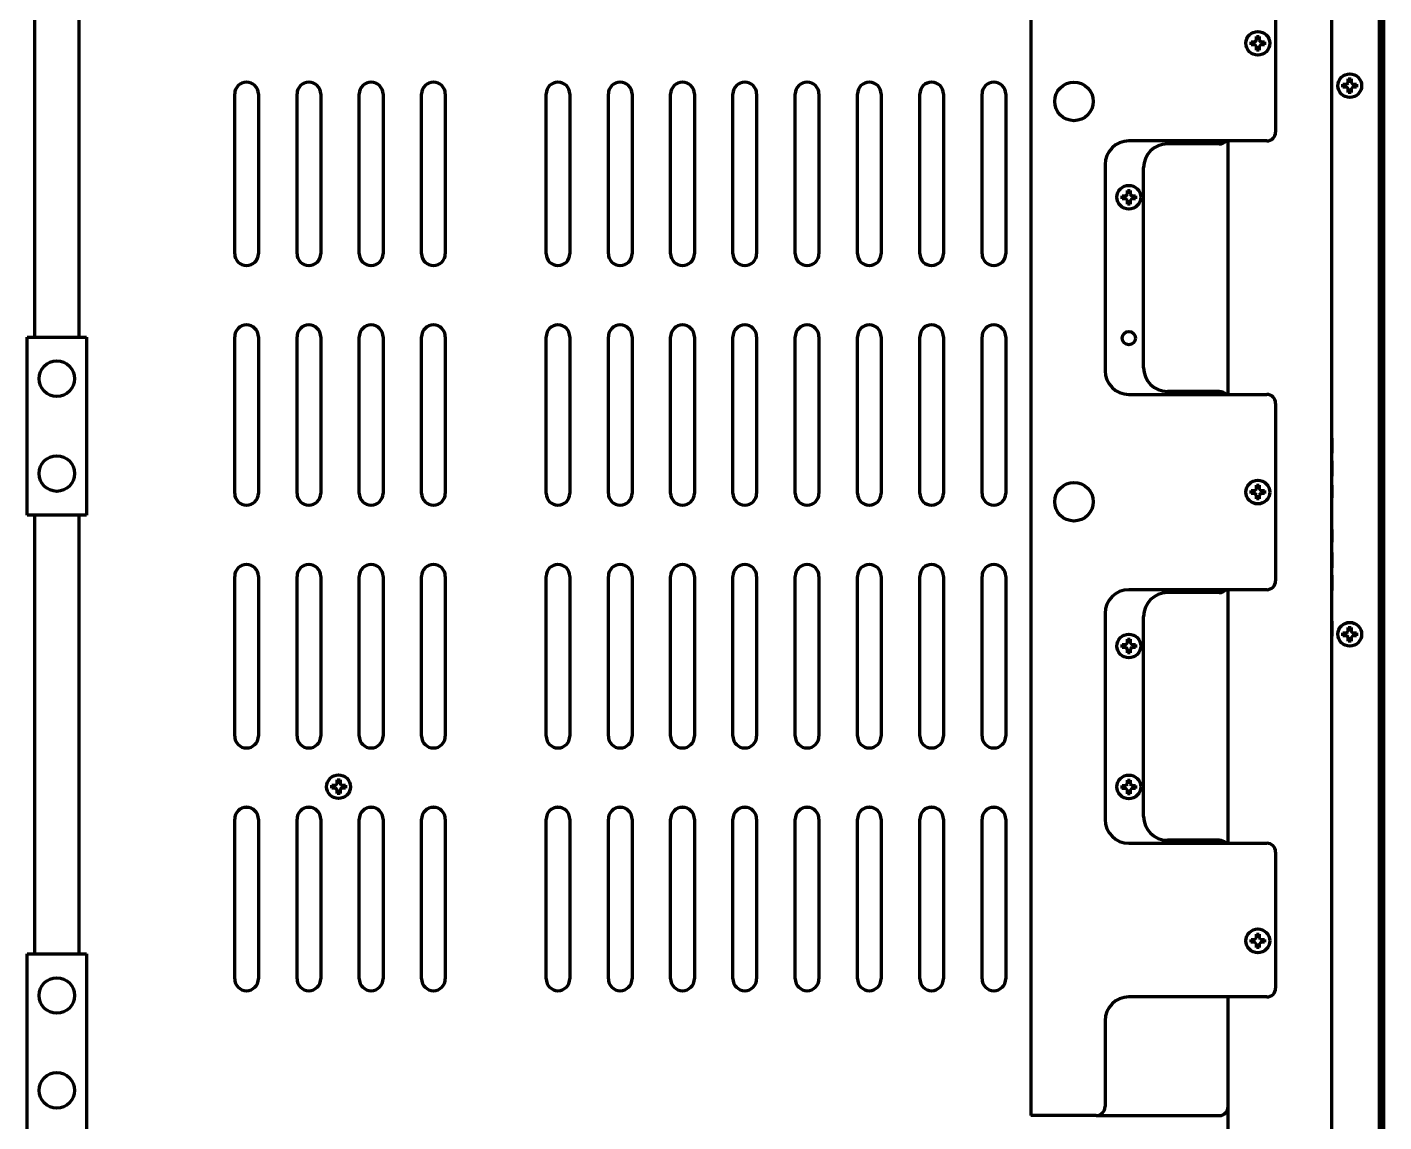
# Model space of a CAD drawing. Header units: inches. Extents: x 904 to 7172, y 213 to 5528.
# Drawn here: x 3233.1 to 3690.6, y 4733.4 to 5102.6 of the extents above; entities that cross this region are included whole.
import ezdxf

# ---------------------------------------------------------------- set-up
doc = ezdxf.new("R2010")
doc.units = ezdxf.units.IN

msp = doc.modelspace()

# ---------------------------------------------------------------- linework, layer by layer
at = {"linetype": 'Continuous', "lineweight": 70}
for p, q in [((3571.62, 5358.83), (3571.62, 4735.53)), ((3689.94, 5344.03), (3689.94, 4774.06)), ((3690.62, 4773.06), (3690.62, 5347.03)), ((3673.12, 4470.04), (3673.12, 5272.03)), ((3689.12, 4470.04), (3689.12, 5274.03)), ((3654.12, 5127.05), (3654.12, 5067.21)), ((3645.82, 5097.13), (3645.82, 5097.63)), ((3645.82, 5096.63), (3645.82, 5097.13)), ((3650.42, 5097.63), (3650.42, 5097.13)), ((3650.42, 5097.13), (3650.42, 5096.63)), ((3678.62, 5085.13), (3679.12, 5085.13)), ((3679.12, 5085.13), (3679.62, 5085.13)), ((3303.12, 5026.17), (3303.12, 5080.03)), ((3311.12, 5080.03), (3311.12, 5026.17)), ((3324.12, 5026.17), (3324.12, 5080.03)), ((3332.12, 5080.03), (3332.12, 5026.17)), ((3345.12, 5026.17), (3345.12, 5080.03)), ((3353.12, 5080.03), (3353.12, 5026.17)), ((3366.12, 5026.17), (3366.12, 5080.03)), ((3374.12, 5080.03), (3374.12, 5026.17)), ((3408.12, 5026.17), (3408.12, 5080.03)), ((3416.12, 5080.03), (3416.12, 5026.17)), ((3429.12, 5026.17), (3429.12, 5080.03)), ((3437.12, 5080.03), (3437.12, 5026.17)), ((3450.12, 5026.17), (3450.12, 5080.03)), ((3458.12, 5080.03), (3458.12, 5026.17)), ((3471.12, 5026.17), (3471.12, 5080.03)), ((3479.12, 5080.03), (3479.12, 5026.17)), ((3492.12, 5026.17), (3492.12, 5080.03)), ((3500.12, 5080.03), (3500.12, 5026.17)), ((3513.12, 5026.17), (3513.12, 5080.03)), ((3521.12, 5080.03), (3521.12, 5026.17)), ((3534.12, 5026.17), (3534.12, 5080.03)), ((3542.12, 5080.03), (3542.12, 5026.17)), ((3555.12, 5026.17), (3555.12, 5080.03)), ((3563.12, 5080.03), (3563.12, 5026.17)), ((3679.12, 5080.53), (3678.62, 5080.53)), ((3679.62, 5080.53), (3679.12, 5080.53)), ((3651.12, 5064.21), (3604.62, 5064.21)), ((3635.12, 5063.21), (3617.62, 5063.21)), ((3638.12, 4978.7), (3638.12, 5064.2)), ((3596.62, 5056.21), (3596.62, 4986.71)), ((3609.62, 4987.71), (3609.62, 5055.21)), ((3602.32, 5045.21), (3602.32, 5045.71)), ((3602.32, 5044.71), (3602.32, 5045.21)), ((3606.92, 5045.71), (3606.92, 5045.21)), ((3606.92, 5045.21), (3606.92, 5044.71)), ((3233.12, 4998.03), (3234.82, 4998.03)), ((3233.12, 4938.03), (3233.12, 4998.03)), ((3234.82, 4998.03), (3251.42, 4998.03)), ((3251.42, 4998.03), (3253.12, 4998.03)), ((3253.12, 4998.03), (3253.12, 4938.03)), ((3303.12, 4945.36), (3303.12, 4998.17)), ((3311.12, 4998.17), (3311.12, 4945.36)), ((3324.12, 4945.36), (3324.12, 4998.17)), ((3332.12, 4998.17), (3332.12, 4945.36)), ((3345.12, 4945.36), (3345.12, 4998.17)), ((3353.12, 4998.17), (3353.12, 4945.36)), ((3366.12, 4945.36), (3366.12, 4998.17)), ((3374.12, 4998.17), (3374.12, 4945.36)), ((3408.12, 4945.36), (3408.12, 4998.17)), ((3416.12, 4998.17), (3416.12, 4945.36)), ((3429.12, 4945.36), (3429.12, 4998.17)), ((3437.12, 4998.17), (3437.12, 4945.36)), ((3450.12, 4945.36), (3450.12, 4998.17)), ((3458.12, 4998.17), (3458.12, 4945.36)), ((3471.12, 4945.36), (3471.12, 4998.17)), ((3479.12, 4998.17), (3479.12, 4945.36)), ((3492.12, 4945.36), (3492.12, 4998.17)), ((3500.12, 4998.17), (3500.12, 4945.36)), ((3513.12, 4945.36), (3513.12, 4998.17)), ((3521.12, 4998.17), (3521.12, 4945.36)), ((3534.12, 4945.36), (3534.12, 4998.17)), ((3542.12, 4998.17), (3542.12, 4945.36)), ((3555.12, 4945.36), (3555.12, 4998.17)), ((3563.12, 4998.17), (3563.12, 4945.36)), ((3604.62, 4978.71), (3651.12, 4978.71)), ((3635.12, 4979.71), (3617.62, 4979.71)), ((3654.12, 4975.71), (3654.12, 4915.87)), ((3673.12, 4964), (3673.12, 4958.86)), ((3673.12, 4958.86), (3673.12, 4964)), ((3673.12, 4964), (3673.12, 4959.71)), ((3673.12, 4951.14), (3673.12, 4956.28)), ((3673.12, 4956.28), (3673.12, 4951.14)), ((3645.82, 4945.79), (3645.82, 4946.29)), ((3645.82, 4945.29), (3645.82, 4945.79)), ((3650.42, 4946.29), (3650.42, 4945.79)), ((3650.42, 4945.79), (3650.42, 4945.29)), ((3673.12, 4948.14), (3673.12, 4943.86)), ((3234.82, 4938.03), (3233.12, 4938.03)), ((3251.42, 4938.03), (3234.82, 4938.03)), ((3253.12, 4938.03), (3251.42, 4938.03)), ((3673.12, 4933.14), (3673.12, 4928.86)), ((3673.12, 4928), (3673.12, 4933.14)), ((3673.12, 4925.43), (3673.12, 4925.21)), ((3673.12, 4925.21), (3673.12, 4925.43)), ((3673.12, 4925), (3673.12, 4925.21)), ((3673.12, 4925.21), (3673.12, 4925)), ((3673.12, 4925), (3673.12, 4924.78)), ((3673.12, 4924.78), (3673.12, 4925)), ((3673.12, 4924.78), (3673.12, 4924.36)), ((3673.12, 4924.36), (3673.12, 4924.78)), ((3673.12, 4924.36), (3673.12, 4923.5)), ((3673.12, 4923.5), (3673.12, 4924.36)), ((3673.12, 4922.21), (3673.12, 4923.5)), ((3673.12, 4923.5), (3673.12, 4922.21)), ((3673.12, 4921.36), (3673.12, 4922.21)), ((3673.12, 4922.21), (3673.12, 4921.36)), ((3673.12, 4921.36), (3673.12, 4920.93)), ((3673.12, 4920.93), (3673.12, 4921.36)), ((3673.12, 4920.71), (3673.12, 4920.93)), ((3673.12, 4920.93), (3673.12, 4920.71)), ((3673.12, 4920.5), (3673.12, 4920.71)), ((3673.12, 4920.71), (3673.12, 4920.5)), ((3673.12, 4920.28), (3673.12, 4920.5)), ((3673.12, 4920.5), (3673.12, 4920.28)), ((3303.12, 4863.5), (3303.12, 4917.36)), ((3311.12, 4917.36), (3311.12, 4863.5)), ((3324.12, 4863.5), (3324.12, 4917.36)), ((3332.12, 4917.36), (3332.12, 4863.5)), ((3345.12, 4863.5), (3345.12, 4917.36)), ((3353.12, 4917.36), (3353.12, 4863.5)), ((3366.12, 4863.5), (3366.12, 4917.36)), ((3374.12, 4917.36), (3374.12, 4863.5)), ((3408.12, 4863.5), (3408.12, 4917.36)), ((3416.12, 4917.36), (3416.12, 4863.5)), ((3429.12, 4863.5), (3429.12, 4917.36)), ((3437.12, 4917.36), (3437.12, 4863.5)), ((3450.12, 4863.5), (3450.12, 4917.36)), ((3458.12, 4917.36), (3458.12, 4863.5)), ((3471.12, 4863.5), (3471.12, 4917.36)), ((3479.12, 4917.36), (3479.12, 4863.5)), ((3492.12, 4863.5), (3492.12, 4917.36)), ((3500.12, 4917.36), (3500.12, 4863.5)), ((3513.12, 4863.5), (3513.12, 4917.36)), ((3521.12, 4917.36), (3521.12, 4863.5)), ((3534.12, 4863.5), (3534.12, 4917.36)), ((3542.12, 4917.36), (3542.12, 4863.5)), ((3555.12, 4863.5), (3555.12, 4917.36)), ((3563.12, 4917.36), (3563.12, 4863.5)), ((3673.12, 4914.28), (3673.12, 4917.71)), ((3673.12, 4917.71), (3673.12, 4914.28)), ((3673.12, 4914.71), (3673.12, 4912.57)), ((3673.12, 4913.43), (3673.12, 4914.28)), ((3673.12, 4914.28), (3673.12, 4913.43)), ((3651.12, 4912.87), (3604.62, 4912.87)), ((3635.12, 4911.87), (3617.62, 4911.87)), ((3638.12, 4827.36), (3638.12, 4912.85)), ((3673.12, 4913.43), (3673.12, 4913)), ((3673.12, 4913), (3673.12, 4913.43)), ((3673.12, 4913), (3673.12, 4912.78)), ((3673.12, 4912.78), (3673.12, 4913)), ((3673.12, 4912.78), (3673.12, 4912.57)), ((3673.12, 4912.57), (3673.12, 4912.78)), ((3673.12, 4904.86), (3673.12, 4910)), ((3596.62, 4904.87), (3596.62, 4835.37)), ((3609.62, 4836.37), (3609.62, 4903.87)), ((3673.12, 4902.28), (3673.12, 4902.07)), ((3673.12, 4902.07), (3673.12, 4902.28)), ((3673.12, 4901.86), (3673.12, 4902.07)), ((3673.12, 4902.07), (3673.12, 4901.86)), ((3673.12, 4901.86), (3673.12, 4901.64)), ((3673.12, 4901.64), (3673.12, 4901.86)), ((3673.12, 4901.21), (3673.12, 4901.64)), ((3673.12, 4901.64), (3673.12, 4901.21)), ((3673.12, 4901.21), (3673.12, 4900.36)), ((3673.12, 4900.36), (3673.12, 4901.21)), ((3673.12, 4899.07), (3673.12, 4900.36)), ((3673.12, 4900.36), (3673.12, 4899.07)), ((3678.62, 4900.13), (3679.12, 4900.13)), ((3679.12, 4900.13), (3679.62, 4900.13)), ((3673.12, 4898.21), (3673.12, 4899.07)), ((3673.12, 4899.07), (3673.12, 4898.21)), ((3673.12, 4898.21), (3673.12, 4897.78)), ((3673.12, 4897.78), (3673.12, 4898.21)), ((3673.12, 4897.57), (3673.12, 4897.78)), ((3673.12, 4897.78), (3673.12, 4897.57)), ((3673.12, 4897.57), (3673.12, 4897.36)), ((3673.12, 4897.36), (3673.12, 4897.57)), ((3673.12, 4897.14), (3673.12, 4897.36)), ((3673.12, 4897.36), (3673.12, 4897.14)), ((3679.12, 4895.53), (3678.62, 4895.53)), ((3679.62, 4895.53), (3679.12, 4895.53)), ((3602.32, 4893.87), (3602.32, 4894.37)), ((3602.32, 4893.37), (3602.32, 4893.87)), ((3606.92, 4894.37), (3606.92, 4893.87)), ((3606.92, 4893.87), (3606.92, 4893.37)), ((3335.82, 4846.43), (3335.82, 4846.93)), ((3335.82, 4845.93), (3335.82, 4846.43)), ((3340.42, 4846.93), (3340.42, 4846.43)), ((3340.42, 4846.43), (3340.42, 4845.93)), ((3602.32, 4846.37), (3602.32, 4846.87)), ((3602.32, 4845.87), (3602.32, 4846.37)), ((3606.92, 4846.87), (3606.92, 4846.37)), ((3606.92, 4846.37), (3606.92, 4845.87)), ((3307.85, 4839.43), (3306.37, 4839.43)), ((3328.85, 4839.43), (3327.36, 4839.43)), ((3349.86, 4839.43), (3348.36, 4839.43)), ((3370.86, 4839.43), (3369.37, 4839.43)), ((3412.86, 4839.43), (3411.36, 4839.43)), ((3433.86, 4839.43), (3432.37, 4839.43)), ((3454.85, 4839.43), (3453.37, 4839.43)), ((3475.85, 4839.43), (3474.37, 4839.43)), ((3496.86, 4839.43), (3495.36, 4839.43)), ((3517.86, 4839.43), (3516.37, 4839.43)), ((3538.85, 4839.43), (3537.37, 4839.43)), ((3559.85, 4839.43), (3558.36, 4839.43)), ((3303.12, 4781.64), (3303.12, 4835.5)), ((3311.12, 4835.5), (3311.12, 4781.64)), ((3324.12, 4781.64), (3324.12, 4835.5)), ((3332.12, 4835.5), (3332.12, 4781.64)), ((3345.12, 4781.64), (3345.12, 4835.5)), ((3353.12, 4835.5), (3353.12, 4781.64)), ((3366.12, 4781.64), (3366.12, 4835.5)), ((3374.12, 4835.5), (3374.12, 4781.64)), ((3408.12, 4781.64), (3408.12, 4835.5)), ((3416.12, 4835.5), (3416.12, 4781.64)), ((3429.12, 4781.64), (3429.12, 4835.5)), ((3437.12, 4835.5), (3437.12, 4781.64)), ((3450.12, 4781.64), (3450.12, 4835.5)), ((3458.12, 4835.5), (3458.12, 4781.64)), ((3471.12, 4781.64), (3471.12, 4835.5)), ((3479.12, 4835.5), (3479.12, 4781.64)), ((3492.12, 4781.64), (3492.12, 4835.5)), ((3500.12, 4835.5), (3500.12, 4781.64)), ((3513.12, 4781.64), (3513.12, 4835.5)), ((3521.12, 4835.5), (3521.12, 4781.64)), ((3534.12, 4781.64), (3534.12, 4835.5)), ((3542.12, 4835.5), (3542.12, 4781.64)), ((3555.12, 4781.64), (3555.12, 4835.5)), ((3563.12, 4835.5), (3563.12, 4781.64)), ((3604.62, 4827.37), (3651.12, 4827.37)), ((3635.12, 4828.37), (3617.62, 4828.37)), ((3654.12, 4824.37), (3654.12, 4778.53)), ((3645.82, 4794.45), (3645.82, 4794.95)), ((3650.42, 4794.95), (3650.42, 4794.45)), ((3233.12, 4790.03), (3234.82, 4790.03)), ((3233.12, 4730.03), (3233.12, 4790.03)), ((3234.82, 4790.03), (3251.42, 4790.03)), ((3251.42, 4790.03), (3253.12, 4790.03)), ((3253.12, 4790.03), (3253.12, 4730.03)), ((3645.82, 4793.95), (3645.82, 4794.45)), ((3650.42, 4794.45), (3650.42, 4793.95)), ((3651.12, 4775.53), (3604.62, 4775.53)), ((3638.12, 4470.03), (3638.12, 4775.54)), ((3689.12, 4773.06), (3689.99, 4773.06)), ((3689.12, 4773.03), (3689.99, 4773.03)), ((3689.94, 4772.03), (3689.94, 4470.03)), ((3690.62, 4773.06), (3689.99, 4773.06)), ((3690.62, 4773.03), (3689.99, 4773.03)), ((3690.62, 4773.06), (3690.62, 4773.06)), ((3690.62, 4773.03), (3690.62, 4773.03)), ((3690.62, 4470.03), (3690.62, 4773.03)), ((3596.62, 4767.53), (3596.62, 4738.53)), ((3577.62, 4735.53), (3571.62, 4735.53)), ((3593.62, 4735.53), (3577.62, 4735.53)), ((3593.62, 4735.53), (3635.12, 4735.53))]:
    msp.add_line(p, q, dxfattribs=at)
for centre, radius in [((3648.12, 5097.13), 4), ((3586.12, 5077.53), 6.5), ((3679.12, 5082.83), 4), ((3604.62, 5045.21), 4), ((3604.62, 4997.71), 2.25), ((3243.12, 4984.03), 6), ((3243.12, 4952.03), 6), ((3586.12, 4942.53), 6.5), ((3648.12, 4945.79), 4), ((3679.12, 4897.83), 4), ((3604.62, 4893.87), 4), ((3338.12, 4846.43), 4), ((3604.62, 4846.37), 4), ((3648.12, 4794.45), 4), ((3243.12, 4776.03), 6), ((3243.12, 4744.03), 6)]:
    msp.add_circle(centre, radius, dxfattribs=at)
for centre, radius, start, end in [((3307.12, 5080.03), 4, 0, 180), ((3328.12, 5080.03), 4, 0, 180), ((3349.12, 5080.03), 4, 0, 180), ((3370.12, 5080.03), 4, 0, 180), ((3412.12, 5080.03), 4, 0, 180), ((3433.12, 5080.03), 4, 0, 180), ((3454.12, 5080.03), 4, 0, 180), ((3475.12, 5080.03), 4, 0, 180), ((3496.12, 5080.03), 4, 0, 180), ((3517.12, 5080.03), 4, 0, 180), ((3538.12, 5080.03), 4, 0, 180), ((3559.12, 5080.03), 4, 0, 180), ((3651.12, 5067.21), 3, 270, 0), ((3604.62, 5056.21), 8, 90, 180), ((3617.62, 5055.21), 8, 90, 180), ((3635.12, 5066.21), 3, 270, 318.1584), ((3307.12, 5026.17), 4, 180, 0), ((3328.12, 5026.17), 4, 180, 0), ((3349.12, 5026.17), 4, 180, 0), ((3370.12, 5026.17), 4, 180, 0), ((3412.12, 5026.17), 4, 180, 0), ((3433.12, 5026.17), 4, 180, 0), ((3454.12, 5026.17), 4, 180, 0), ((3475.12, 5026.17), 4, 180, 0), ((3496.12, 5026.17), 4, 180, 0), ((3517.12, 5026.17), 4, 180, 0), ((3538.12, 5026.17), 4, 180, 0), ((3559.12, 5026.17), 4, 180, 0), ((3307.12, 4998.17), 4, 0, 180), ((3328.12, 4998.17), 4, 0, 180), ((3349.12, 4998.17), 4, 0, 180), ((3370.12, 4998.17), 4, 0, 180), ((3412.12, 4998.17), 4, 0, 180), ((3433.12, 4998.17), 4, 0, 180), ((3454.12, 4998.17), 4, 0, 180), ((3475.12, 4998.17), 4, 0, 180), ((3496.12, 4998.17), 4, 0, 180), ((3517.12, 4998.17), 4, 0, 180), ((3538.12, 4998.17), 4, 0, 180), ((3559.12, 4998.17), 4, 0, 180), ((3617.62, 4987.71), 8, 180, 270), ((3604.62, 4986.71), 8, 180, 270), ((3635.12, 4976.71), 3, 41.8106, 90), ((3651.12, 4975.71), 3, 0, 90), ((3307.12, 4945.36), 4, 180, 0), ((3328.12, 4945.36), 4, 180, 0), ((3349.12, 4945.36), 4, 180, 0), ((3370.12, 4945.36), 4, 180, 0), ((3412.12, 4945.36), 4, 180, 0), ((3433.12, 4945.36), 4, 180, 0), ((3454.12, 4945.36), 4, 180, 0), ((3475.12, 4945.36), 4, 180, 0), ((3496.12, 4945.36), 4, 180, 0), ((3517.12, 4945.36), 4, 180, 0), ((3538.12, 4945.36), 4, 180, 0), ((3559.12, 4945.36), 4, 180, 0), ((3307.12, 4917.36), 4, 0, 180), ((3328.12, 4917.36), 4, 0, 180), ((3349.12, 4917.36), 4, 0, 180), ((3370.12, 4917.36), 4, 0, 180), ((3412.12, 4917.36), 4, 0, 180), ((3433.12, 4917.36), 4, 0, 180), ((3454.12, 4917.36), 4, 0, 180), ((3475.12, 4917.36), 4, 0, 180), ((3496.12, 4917.36), 4, 0, 180), ((3517.12, 4917.36), 4, 0, 180), ((3538.12, 4917.36), 4, 0, 180), ((3559.12, 4917.36), 4, 0, 180), ((3651.12, 4915.87), 3, 270, 0), ((3604.62, 4904.87), 8, 90, 180), ((3617.62, 4903.87), 8, 90, 180), ((3635.12, 4914.87), 3, 270, 318.1584), ((3307.12, 4863.5), 4, 180, 0), ((3328.12, 4863.5), 4, 180, 0), ((3349.12, 4863.5), 4, 180, 0), ((3370.12, 4863.5), 4, 180, 0), ((3412.12, 4863.5), 4, 180, 0), ((3433.12, 4863.5), 4, 180, 0), ((3454.12, 4863.5), 4, 180, 0), ((3475.12, 4863.5), 4, 180, 0), ((3496.12, 4863.5), 4, 180, 0), ((3517.12, 4863.5), 4, 180, 0), ((3538.12, 4863.5), 4, 180, 0), ((3559.12, 4863.5), 4, 180, 0), ((3307.12, 4835.5), 4, 0, 180), ((3328.12, 4835.5), 4, 0, 180), ((3349.12, 4835.5), 4, 0, 180), ((3370.12, 4835.5), 4, 0, 180), ((3412.12, 4835.5), 4, 0, 180), ((3433.12, 4835.5), 4, 0, 180), ((3454.12, 4835.5), 4, 0, 180), ((3475.12, 4835.5), 4, 0, 180), ((3496.12, 4835.5), 4, 0, 180), ((3517.12, 4835.5), 4, 0, 180), ((3538.12, 4835.5), 4, 0, 180), ((3559.12, 4835.5), 4, 0, 180), ((3617.62, 4836.37), 8, 180, 270), ((3604.62, 4835.37), 8, 180, 270), ((3635.12, 4825.37), 3, 41.8106, 90), ((3651.12, 4824.37), 3, 0, 90), ((3307.12, 4781.64), 4, 180, 0), ((3328.12, 4781.64), 4, 180, 0), ((3349.12, 4781.64), 4, 180, 0), ((3370.12, 4781.64), 4, 180, 0), ((3412.12, 4781.64), 4, 180, 0), ((3433.12, 4781.64), 4, 180, 0), ((3454.12, 4781.64), 4, 180, 0), ((3475.12, 4781.64), 4, 180, 0), ((3496.12, 4781.64), 4, 180, 0), ((3517.12, 4781.64), 4, 180, 0), ((3538.12, 4781.64), 4, 180, 0), ((3559.12, 4781.64), 4, 180, 0), ((3651.12, 4778.53), 3, 270, 0), ((3604.62, 4767.53), 8, 90, 180), ((3593.62, 4738.53), 3, 270, 0), ((3635.12, 4738.53), 3, 270, 0)]:
    msp.add_arc(centre, radius, start, end, dxfattribs=at)
for centre, start_param, end_param in [((3689.99, 4774.06), 1.570796, 3.141593), ((3689.99, 4772.03), 0, 1.570796)]:
    msp.add_ellipse(centre, major_axis=(0, 1), ratio=0.052336, start_param=start_param, end_param=end_param, dxfattribs=at)
for points, knots in [([(3235.62, 5154.52), (3235.62, 5149.41), (3235.62, 5135.33), (3235.62, 5113.29), (3235.62, 5089.37), (3235.62, 5068.34), (3235.62, 5049.98), (3235.62, 5033.31), (3235.62, 5018.3), (3235.62, 5006.53), (3235.62, 5000.07), (3235.62, 4998.03)], [0, 0, 0, 0, 0.097982, 0.269911, 0.422504, 0.556507, 0.673158, 0.774364, 0.876066, 0.960909, 1, 1, 1, 1]), ([(3250.62, 4998.03), (3250.62, 5003.06), (3250.62, 5015.31), (3250.62, 5034.31), (3250.62, 5056.05), (3250.62, 5079.49), (3250.62, 5106.26), (3250.62, 5131.65), (3250.62, 5148.13), (3250.62, 5154.52)], [0, 0, 0, 0, 0.096478, 0.234774, 0.364273, 0.513298, 0.684052, 0.877415, 1, 1, 1, 1]), ([(3645.82, 5097.63), (3646.02, 5097.63), (3646.23, 5097.63), (3646.56, 5097.63), (3646.67, 5097.63), (3646.89, 5097.63), (3647, 5097.63), (3647.12, 5097.63)], [0, 0, 0, 0, 0.5, 0.5, 0.75, 0.75, 1, 1, 1, 1]), ([(3648.62, 5099.43), (3648.62, 5099.22), (3648.62, 5099.01), (3648.62, 5098.69), (3648.62, 5098.58), (3648.62, 5098.36), (3648.62, 5098.24), (3648.62, 5098.13)], [0, 0, 0, 0, 0.5, 0.5, 0.75, 0.75, 1, 1, 1, 1]), ([(3650.42, 5096.63), (3650.22, 5096.63), (3650.01, 5096.63), (3649.68, 5096.63), (3649.57, 5096.63), (3649.35, 5096.63), (3649.23, 5096.63), (3649.12, 5096.63)], [0, 0, 0, 0, 0.5, 0.5, 0.75, 0.75, 1, 1, 1, 1]), ([(3647.62, 5094.83), (3647.62, 5095.03), (3647.62, 5095.24), (3647.62, 5095.56), (3647.62, 5095.67), (3647.62, 5095.9), (3647.62, 5096.01), (3647.62, 5096.13)], [0, 0, 0, 0, 0.5, 0.5, 0.75, 0.75, 1, 1, 1, 1]), ([(3676.82, 5083.33), (3677.02, 5083.33), (3677.23, 5083.33), (3677.56, 5083.33), (3677.67, 5083.33), (3677.89, 5083.33), (3678, 5083.33), (3678.12, 5083.33)], [0, 0, 0, 0, 0.5, 0.5, 0.75, 0.75, 1, 1, 1, 1]), ([(3679.62, 5085.13), (3679.62, 5084.93), (3679.62, 5084.72), (3679.62, 5084.39), (3679.62, 5084.28), (3679.62, 5084.06), (3679.62, 5083.94), (3679.62, 5083.83)], [0, 0, 0, 0, 0.5, 0.5, 0.75, 0.75, 1, 1, 1, 1]), ([(3678.62, 5080.53), (3678.62, 5080.73), (3678.62, 5080.94), (3678.62, 5081.27), (3678.62, 5081.38), (3678.62, 5081.6), (3678.62, 5081.71), (3678.62, 5081.83)], [0, 0, 0, 0, 0.5, 0.5, 0.75, 0.75, 1, 1, 1, 1]), ([(3681.42, 5082.33), (3681.22, 5082.33), (3681.01, 5082.33), (3680.68, 5082.33), (3680.57, 5082.33), (3680.35, 5082.33), (3680.23, 5082.33), (3680.12, 5082.33)], [0, 0, 0, 0, 0.5, 0.5, 0.75, 0.75, 1, 1, 1, 1]), ([(3605.12, 5047.51), (3605.12, 5047.31), (3605.12, 5047.1), (3605.12, 5046.77), (3605.12, 5046.66), (3605.12, 5046.44), (3605.12, 5046.32), (3605.12, 5046.21)], [0, 0, 0, 0, 0.5, 0.5, 0.75, 0.75, 1, 1, 1, 1]), ([(3602.32, 5045.71), (3602.52, 5045.71), (3602.73, 5045.71), (3603.06, 5045.71), (3603.17, 5045.71), (3603.39, 5045.71), (3603.5, 5045.71), (3603.62, 5045.71)], [0, 0, 0, 0, 0.5, 0.5, 0.75, 0.75, 1, 1, 1, 1]), ([(3604.12, 5042.91), (3604.12, 5043.11), (3604.12, 5043.32), (3604.12, 5043.65), (3604.12, 5043.76), (3604.12, 5043.98), (3604.12, 5044.09), (3604.12, 5044.21)], [0, 0, 0, 0, 0.5, 0.5, 0.75, 0.75, 1, 1, 1, 1]), ([(3606.92, 5044.71), (3606.72, 5044.71), (3606.51, 5044.71), (3606.18, 5044.71), (3606.07, 5044.71), (3605.85, 5044.71), (3605.73, 5044.71), (3605.62, 5044.71)], [0, 0, 0, 0, 0.5, 0.5, 0.75, 0.75, 1, 1, 1, 1]), ([(3645.82, 4946.29), (3646.02, 4946.29), (3646.23, 4946.29), (3646.56, 4946.29), (3646.67, 4946.29), (3646.89, 4946.29), (3647, 4946.29), (3647.12, 4946.29)], [0, 0, 0, 0, 0.5, 0.5, 0.75, 0.75, 1, 1, 1, 1]), ([(3648.62, 4948.09), (3648.62, 4947.89), (3648.62, 4947.68), (3648.62, 4947.35), (3648.62, 4947.24), (3648.62, 4947.02), (3648.62, 4946.9), (3648.62, 4946.79)], [0, 0, 0, 0, 0.5, 0.5, 0.75, 0.75, 1, 1, 1, 1]), ([(3647.62, 4943.49), (3647.62, 4943.69), (3647.62, 4943.9), (3647.62, 4944.23), (3647.62, 4944.34), (3647.62, 4944.56), (3647.62, 4944.67), (3647.62, 4944.79)], [0, 0, 0, 0, 0.5, 0.5, 0.75, 0.75, 1, 1, 1, 1]), ([(3650.42, 4945.29), (3650.22, 4945.29), (3650.01, 4945.29), (3649.68, 4945.29), (3649.57, 4945.29), (3649.35, 4945.29), (3649.23, 4945.29), (3649.12, 4945.29)], [0, 0, 0, 0, 0.5, 0.5, 0.75, 0.75, 1, 1, 1, 1]), ([(3235.62, 4938.03), (3235.62, 4936.08), (3235.62, 4918.06), (3235.62, 4889.57), (3235.62, 4852.51), (3235.62, 4821.2), (3235.62, 4800.36), (3235.62, 4790.03)], [0, 0, 0, 0, 0.039438, 0.365346, 0.577506, 0.790692, 1, 1, 1, 1]), ([(3250.62, 4790.03), (3250.62, 4799), (3250.62, 4824.36), (3250.62, 4858.92), (3250.62, 4893.53), (3250.62, 4917.5), (3250.62, 4932.27), (3250.62, 4938.03)], [0, 0, 0, 0, 0.181844, 0.514055, 0.700602, 0.883305, 1, 1, 1, 1]), ([(3679.62, 4900.13), (3679.62, 4899.93), (3679.62, 4899.72), (3679.62, 4899.39), (3679.62, 4899.28), (3679.62, 4899.06), (3679.62, 4898.94), (3679.62, 4898.83)], [0, 0, 0, 0, 0.5, 0.5, 0.75, 0.75, 1, 1, 1, 1]), ([(3605.12, 4896.17), (3605.12, 4895.97), (3605.12, 4895.76), (3605.12, 4895.43), (3605.12, 4895.32), (3605.12, 4895.1), (3605.12, 4894.98), (3605.12, 4894.87)], [0, 0, 0, 0, 0.5, 0.5, 0.75, 0.75, 1, 1, 1, 1]), ([(3676.82, 4898.33), (3677.02, 4898.33), (3677.23, 4898.33), (3677.56, 4898.33), (3677.67, 4898.33), (3677.89, 4898.33), (3678, 4898.33), (3678.12, 4898.33)], [0, 0, 0, 0, 0.5, 0.5, 0.75, 0.75, 1, 1, 1, 1]), ([(3678.62, 4895.53), (3678.62, 4895.73), (3678.62, 4895.94), (3678.62, 4896.27), (3678.62, 4896.38), (3678.62, 4896.6), (3678.62, 4896.71), (3678.62, 4896.83)], [0, 0, 0, 0, 0.5, 0.5, 0.75, 0.75, 1, 1, 1, 1]), ([(3681.42, 4897.33), (3681.22, 4897.33), (3681.01, 4897.33), (3680.68, 4897.33), (3680.57, 4897.33), (3680.35, 4897.33), (3680.23, 4897.33), (3680.12, 4897.33)], [0, 0, 0, 0, 0.5, 0.5, 0.75, 0.75, 1, 1, 1, 1]), ([(3602.32, 4894.37), (3602.52, 4894.37), (3602.73, 4894.37), (3603.06, 4894.37), (3603.17, 4894.37), (3603.39, 4894.37), (3603.5, 4894.37), (3603.62, 4894.37)], [0, 0, 0, 0, 0.5, 0.5, 0.75, 0.75, 1, 1, 1, 1]), ([(3604.12, 4891.57), (3604.12, 4891.77), (3604.12, 4891.98), (3604.12, 4892.31), (3604.12, 4892.42), (3604.12, 4892.64), (3604.12, 4892.75), (3604.12, 4892.87)], [0, 0, 0, 0, 0.5, 0.5, 0.75, 0.75, 1, 1, 1, 1]), ([(3606.92, 4893.37), (3606.72, 4893.37), (3606.51, 4893.37), (3606.18, 4893.37), (3606.07, 4893.37), (3605.85, 4893.37), (3605.73, 4893.37), (3605.62, 4893.37)], [0, 0, 0, 0, 0.5, 0.5, 0.75, 0.75, 1, 1, 1, 1]), ([(3335.82, 4846.93), (3336.02, 4846.93), (3336.23, 4846.93), (3336.56, 4846.93), (3336.67, 4846.93), (3336.89, 4846.93), (3337, 4846.93), (3337.12, 4846.93)], [0, 0, 0, 0, 0.5, 0.5, 0.75, 0.75, 1, 1, 1, 1]), ([(3337.62, 4844.13), (3337.62, 4844.33), (3337.62, 4844.54), (3337.62, 4844.87), (3337.62, 4844.98), (3337.62, 4845.2), (3337.62, 4845.31), (3337.62, 4845.43)], [0, 0, 0, 0, 0.5, 0.5, 0.75, 0.75, 1, 1, 1, 1]), ([(3338.62, 4848.73), (3338.62, 4848.53), (3338.62, 4848.32), (3338.62, 4847.99), (3338.62, 4847.88), (3338.62, 4847.66), (3338.62, 4847.54), (3338.62, 4847.43)], [0, 0, 0, 0, 0.5, 0.5, 0.75, 0.75, 1, 1, 1, 1]), ([(3340.42, 4845.93), (3340.22, 4845.93), (3340.01, 4845.93), (3339.68, 4845.93), (3339.57, 4845.93), (3339.35, 4845.93), (3339.23, 4845.93), (3339.12, 4845.93)], [0, 0, 0, 0, 0.5, 0.5, 0.75, 0.75, 1, 1, 1, 1]), ([(3602.32, 4846.87), (3602.52, 4846.87), (3602.73, 4846.87), (3603.06, 4846.87), (3603.17, 4846.87), (3603.39, 4846.87), (3603.5, 4846.87), (3603.62, 4846.87)], [0, 0, 0, 0, 0.5, 0.5, 0.75, 0.75, 1, 1, 1, 1]), ([(3604.12, 4844.07), (3604.12, 4844.27), (3604.12, 4844.48), (3604.12, 4844.81), (3604.12, 4844.92), (3604.12, 4845.14), (3604.12, 4845.25), (3604.12, 4845.37)], [0, 0, 0, 0, 0.5, 0.5, 0.75, 0.75, 1, 1, 1, 1]), ([(3605.12, 4848.67), (3605.12, 4848.47), (3605.12, 4848.26), (3605.12, 4847.93), (3605.12, 4847.82), (3605.12, 4847.6), (3605.12, 4847.48), (3605.12, 4847.37)], [0, 0, 0, 0, 0.5, 0.5, 0.75, 0.75, 1, 1, 1, 1]), ([(3606.92, 4845.87), (3606.72, 4845.87), (3606.51, 4845.87), (3606.18, 4845.87), (3606.07, 4845.87), (3605.85, 4845.87), (3605.73, 4845.87), (3605.62, 4845.87)], [0, 0, 0, 0, 0.5, 0.5, 0.75, 0.75, 1, 1, 1, 1]), ([(3645.82, 4794.95), (3646.02, 4794.95), (3646.23, 4794.95), (3646.56, 4794.95), (3646.67, 4794.95), (3646.89, 4794.95), (3647, 4794.95), (3647.12, 4794.95)], [0, 0, 0, 0, 0.5, 0.5, 0.75, 0.75, 1, 1, 1, 1]), ([(3648.62, 4796.75), (3648.62, 4796.55), (3648.62, 4796.34), (3648.62, 4796.01), (3648.62, 4795.9), (3648.62, 4795.68), (3648.62, 4795.56), (3648.62, 4795.45)], [0, 0, 0, 0, 0.5, 0.5, 0.75, 0.75, 1, 1, 1, 1]), ([(3647.62, 4792.15), (3647.62, 4792.35), (3647.62, 4792.56), (3647.62, 4792.89), (3647.62, 4793), (3647.62, 4793.22), (3647.62, 4793.33), (3647.62, 4793.45)], [0, 0, 0, 0, 0.5, 0.5, 0.75, 0.75, 1, 1, 1, 1]), ([(3650.42, 4793.95), (3650.22, 4793.95), (3650.01, 4793.95), (3649.68, 4793.95), (3649.57, 4793.95), (3649.35, 4793.95), (3649.23, 4793.95), (3649.12, 4793.95)], [0, 0, 0, 0, 0.5, 0.5, 0.75, 0.75, 1, 1, 1, 1])]:
    msp.add_open_spline(points, degree=3, knots=knots, dxfattribs=at)
for points in [[(3647.12, 5096.63), (3647.06, 5096.63), (3646.96, 5096.63), (3646.79, 5096.63), (3646.64, 5096.63), (3646.48, 5096.63), (3646.33, 5096.63), (3646.17, 5096.63), (3646.01, 5096.63), (3645.88, 5096.63), (3645.82, 5096.63)], [(3647.12, 5097.63), (3647.14, 5097.65), (3647.19, 5097.7), (3647.26, 5097.77), (3647.33, 5097.84), (3647.4, 5097.91), (3647.48, 5097.98), (3647.55, 5098.06), (3647.59, 5098.1), (3647.62, 5098.13)], [(3647.62, 5096.13), (3647.59, 5096.15), (3647.54, 5096.2), (3647.47, 5096.28), (3647.4, 5096.35), (3647.33, 5096.42), (3647.26, 5096.49), (3647.19, 5096.56), (3647.14, 5096.6), (3647.12, 5096.63)], [(3647.62, 5098.13), (3647.62, 5098.18), (3647.62, 5098.29), (3647.62, 5098.45), (3647.62, 5098.61), (3647.62, 5098.76), (3647.62, 5098.92), (3647.62, 5099.07), (3647.62, 5099.24), (3647.62, 5099.36), (3647.62, 5099.43)], [(3647.62, 5099.43), (3647.79, 5099.43), (3648.12, 5099.43), (3648.45, 5099.43), (3648.62, 5099.43)], [(3648.62, 5098.13), (3648.64, 5098.1), (3648.7, 5098.05), (3648.77, 5097.98), (3648.84, 5097.9), (3648.91, 5097.83), (3648.98, 5097.76), (3649.05, 5097.7), (3649.1, 5097.65), (3649.12, 5097.63)], [(3649.12, 5096.63), (3649.09, 5096.6), (3649.05, 5096.56), (3648.98, 5096.48), (3648.9, 5096.41), (3648.83, 5096.34), (3648.76, 5096.27), (3648.69, 5096.2), (3648.64, 5096.15), (3648.62, 5096.13)], [(3649.12, 5097.63), (3649.17, 5097.63), (3649.28, 5097.63), (3649.44, 5097.63), (3649.6, 5097.63), (3649.76, 5097.63), (3649.91, 5097.63), (3650.07, 5097.63), (3650.23, 5097.63), (3650.35, 5097.63), (3650.42, 5097.63)], [(3648.62, 5094.83), (3648.45, 5094.83), (3648.12, 5094.83), (3647.79, 5094.83), (3647.62, 5094.83)], [(3648.62, 5096.13), (3648.62, 5096.07), (3648.62, 5095.96), (3648.62, 5095.8), (3648.62, 5095.64), (3648.62, 5095.49), (3648.62, 5095.34), (3648.62, 5095.18), (3648.62, 5095.01), (3648.62, 5094.89), (3648.62, 5094.83)], [(3676.82, 5082.33), (3676.82, 5082.5), (3676.82, 5082.83), (3676.82, 5083.16), (3676.82, 5083.33)], [(3678.12, 5083.33), (3678.14, 5083.36), (3678.2, 5083.41), (3678.27, 5083.48), (3678.34, 5083.55), (3678.41, 5083.62), (3678.48, 5083.69), (3678.55, 5083.76), (3678.6, 5083.81), (3678.62, 5083.83)], [(3678.62, 5083.83), (3678.62, 5083.88), (3678.62, 5083.99), (3678.62, 5084.15), (3678.62, 5084.31), (3678.62, 5084.47), (3678.62, 5084.62), (3678.62, 5084.78), (3678.62, 5084.94), (3678.62, 5085.07), (3678.62, 5085.13)], [(3679.62, 5083.83), (3679.64, 5083.81), (3679.69, 5083.76), (3679.76, 5083.69), (3679.83, 5083.61), (3679.9, 5083.54), (3679.98, 5083.47), (3680.05, 5083.4), (3680.09, 5083.35), (3680.12, 5083.33)], [(3680.12, 5083.33), (3680.17, 5083.33), (3680.28, 5083.33), (3680.44, 5083.33), (3680.6, 5083.33), (3680.76, 5083.33), (3680.91, 5083.33), (3681.07, 5083.33), (3681.23, 5083.33), (3681.35, 5083.33), (3681.42, 5083.33)], [(3681.42, 5083.33), (3681.42, 5083.16), (3681.42, 5082.83), (3681.42, 5082.5), (3681.42, 5082.33)], [(3678.12, 5082.33), (3678.06, 5082.33), (3677.96, 5082.33), (3677.79, 5082.33), (3677.64, 5082.33), (3677.48, 5082.33), (3677.33, 5082.33), (3677.17, 5082.33), (3677.01, 5082.33), (3676.88, 5082.33), (3676.82, 5082.33)], [(3678.62, 5081.83), (3678.59, 5081.85), (3678.55, 5081.9), (3678.48, 5081.97), (3678.4, 5082.04), (3678.33, 5082.11), (3678.26, 5082.19), (3678.19, 5082.26), (3678.14, 5082.31), (3678.12, 5082.33)], [(3680.12, 5082.33), (3680.09, 5082.3), (3680.04, 5082.25), (3679.97, 5082.18), (3679.9, 5082.11), (3679.83, 5082.04), (3679.76, 5081.97), (3679.69, 5081.9), (3679.64, 5081.85), (3679.62, 5081.83)], [(3679.62, 5081.83), (3679.62, 5081.77), (3679.62, 5081.67), (3679.62, 5081.51), (3679.62, 5081.35), (3679.62, 5081.19), (3679.62, 5081.04), (3679.62, 5080.88), (3679.62, 5080.72), (3679.62, 5080.59), (3679.62, 5080.53)], [(3604.12, 5046.21), (3604.12, 5046.26), (3604.12, 5046.37), (3604.12, 5046.53), (3604.12, 5046.69), (3604.12, 5046.85), (3604.12, 5047), (3604.12, 5047.15), (3604.12, 5047.32), (3604.12, 5047.44), (3604.12, 5047.51)], [(3604.12, 5047.51), (3604.29, 5047.51), (3604.62, 5047.51), (3604.95, 5047.51), (3605.12, 5047.51)], [(3603.62, 5044.71), (3603.56, 5044.71), (3603.46, 5044.71), (3603.29, 5044.71), (3603.14, 5044.71), (3602.98, 5044.71), (3602.83, 5044.71), (3602.67, 5044.71), (3602.51, 5044.71), (3602.38, 5044.71), (3602.32, 5044.71)], [(3603.62, 5045.71), (3603.64, 5045.73), (3603.69, 5045.78), (3603.76, 5045.85), (3603.83, 5045.92), (3603.9, 5045.99), (3603.98, 5046.06), (3604.05, 5046.14), (3604.09, 5046.18), (3604.12, 5046.21)], [(3604.12, 5044.21), (3604.09, 5044.23), (3604.04, 5044.29), (3603.97, 5044.36), (3603.9, 5044.43), (3603.83, 5044.5), (3603.76, 5044.57), (3603.69, 5044.64), (3603.64, 5044.68), (3603.62, 5044.71)], [(3605.12, 5042.91), (3604.95, 5042.91), (3604.62, 5042.91), (3604.29, 5042.91), (3604.12, 5042.91)], [(3605.12, 5046.21), (3605.14, 5046.18), (3605.2, 5046.13), (3605.27, 5046.06), (3605.34, 5045.99), (3605.41, 5045.92), (3605.48, 5045.85), (3605.55, 5045.78), (3605.6, 5045.73), (3605.62, 5045.71)], [(3605.62, 5044.71), (3605.59, 5044.68), (3605.55, 5044.64), (3605.48, 5044.57), (3605.4, 5044.49), (3605.33, 5044.42), (3605.26, 5044.35), (3605.19, 5044.28), (3605.14, 5044.23), (3605.12, 5044.21)], [(3605.12, 5044.21), (3605.12, 5044.15), (3605.12, 5044.05), (3605.12, 5043.88), (3605.12, 5043.73), (3605.12, 5043.57), (3605.12, 5043.42), (3605.12, 5043.26), (3605.12, 5043.1), (3605.12, 5042.97), (3605.12, 5042.91)], [(3605.62, 5045.71), (3605.67, 5045.71), (3605.78, 5045.71), (3605.94, 5045.71), (3606.1, 5045.71), (3606.26, 5045.71), (3606.41, 5045.71), (3606.57, 5045.71), (3606.73, 5045.71), (3606.85, 5045.71), (3606.92, 5045.71)], [(3647.12, 4946.29), (3647.14, 4946.31), (3647.19, 4946.36), (3647.26, 4946.43), (3647.33, 4946.5), (3647.4, 4946.57), (3647.48, 4946.65), (3647.55, 4946.72), (3647.59, 4946.77), (3647.62, 4946.79)], [(3647.62, 4946.79), (3647.62, 4946.84), (3647.62, 4946.95), (3647.62, 4947.11), (3647.62, 4947.27), (3647.62, 4947.43), (3647.62, 4947.58), (3647.62, 4947.74), (3647.62, 4947.9), (3647.62, 4948.03), (3647.62, 4948.09)], [(3647.62, 4948.09), (3647.79, 4948.09), (3648.12, 4948.09), (3648.45, 4948.09), (3648.62, 4948.09)], [(3648.62, 4946.79), (3648.64, 4946.76), (3648.7, 4946.71), (3648.77, 4946.64), (3648.84, 4946.57), (3648.91, 4946.5), (3648.98, 4946.43), (3649.05, 4946.36), (3649.1, 4946.31), (3649.12, 4946.29)], [(3649.12, 4946.29), (3649.17, 4946.29), (3649.28, 4946.29), (3649.44, 4946.29), (3649.6, 4946.29), (3649.76, 4946.29), (3649.91, 4946.29), (3650.07, 4946.29), (3650.23, 4946.29), (3650.35, 4946.29), (3650.42, 4946.29)], [(3647.12, 4945.29), (3647.06, 4945.29), (3646.96, 4945.29), (3646.79, 4945.29), (3646.64, 4945.29), (3646.48, 4945.29), (3646.33, 4945.29), (3646.17, 4945.29), (3646.01, 4945.29), (3645.88, 4945.29), (3645.82, 4945.29)], [(3647.62, 4944.79), (3647.59, 4944.82), (3647.54, 4944.87), (3647.47, 4944.94), (3647.4, 4945.01), (3647.33, 4945.08), (3647.26, 4945.15), (3647.19, 4945.22), (3647.14, 4945.27), (3647.12, 4945.29)], [(3648.62, 4943.49), (3648.45, 4943.49), (3648.12, 4943.49), (3647.79, 4943.49), (3647.62, 4943.49)], [(3649.12, 4945.29), (3649.09, 4945.27), (3649.05, 4945.22), (3648.98, 4945.15), (3648.9, 4945.07), (3648.83, 4945), (3648.76, 4944.93), (3648.69, 4944.86), (3648.64, 4944.81), (3648.62, 4944.79)], [(3648.62, 4944.79), (3648.62, 4944.73), (3648.62, 4944.63), (3648.62, 4944.47), (3648.62, 4944.31), (3648.62, 4944.15), (3648.62, 4944), (3648.62, 4943.84), (3648.62, 4943.68), (3648.62, 4943.55), (3648.62, 4943.49)], [(3678.62, 4898.83), (3678.62, 4898.88), (3678.62, 4898.99), (3678.62, 4899.15), (3678.62, 4899.31), (3678.62, 4899.47), (3678.62, 4899.62), (3678.62, 4899.78), (3678.62, 4899.94), (3678.62, 4900.07), (3678.62, 4900.13)], [(3604.12, 4894.87), (3604.12, 4894.92), (3604.12, 4895.03), (3604.12, 4895.19), (3604.12, 4895.35), (3604.12, 4895.51), (3604.12, 4895.66), (3604.12, 4895.81), (3604.12, 4895.98), (3604.12, 4896.1), (3604.12, 4896.17)], [(3604.12, 4896.17), (3604.29, 4896.17), (3604.62, 4896.17), (3604.95, 4896.17), (3605.12, 4896.17)], [(3676.82, 4897.33), (3676.82, 4897.5), (3676.82, 4897.83), (3676.82, 4898.16), (3676.82, 4898.33)], [(3678.12, 4897.33), (3678.06, 4897.33), (3677.96, 4897.33), (3677.79, 4897.33), (3677.64, 4897.33), (3677.48, 4897.33), (3677.33, 4897.33), (3677.17, 4897.33), (3677.01, 4897.33), (3676.88, 4897.33), (3676.82, 4897.33)], [(3678.12, 4898.33), (3678.14, 4898.36), (3678.2, 4898.41), (3678.27, 4898.48), (3678.34, 4898.55), (3678.41, 4898.62), (3678.48, 4898.69), (3678.55, 4898.76), (3678.6, 4898.81), (3678.62, 4898.83)], [(3678.62, 4896.83), (3678.59, 4896.85), (3678.55, 4896.9), (3678.48, 4896.97), (3678.4, 4897.04), (3678.33, 4897.11), (3678.26, 4897.19), (3678.19, 4897.26), (3678.14, 4897.31), (3678.12, 4897.33)], [(3679.62, 4898.83), (3679.64, 4898.81), (3679.69, 4898.76), (3679.76, 4898.69), (3679.83, 4898.61), (3679.9, 4898.54), (3679.98, 4898.47), (3680.05, 4898.4), (3680.09, 4898.35), (3680.12, 4898.33)], [(3680.12, 4897.33), (3680.09, 4897.3), (3680.04, 4897.25), (3679.97, 4897.18), (3679.9, 4897.11), (3679.83, 4897.04), (3679.76, 4896.97), (3679.69, 4896.9), (3679.64, 4896.85), (3679.62, 4896.83)], [(3679.62, 4896.83), (3679.62, 4896.77), (3679.62, 4896.67), (3679.62, 4896.51), (3679.62, 4896.35), (3679.62, 4896.19), (3679.62, 4896.04), (3679.62, 4895.88), (3679.62, 4895.72), (3679.62, 4895.59), (3679.62, 4895.53)], [(3680.12, 4898.33), (3680.17, 4898.33), (3680.28, 4898.33), (3680.44, 4898.33), (3680.6, 4898.33), (3680.76, 4898.33), (3680.91, 4898.33), (3681.07, 4898.33), (3681.23, 4898.33), (3681.35, 4898.33), (3681.42, 4898.33)], [(3681.42, 4898.33), (3681.42, 4898.16), (3681.42, 4897.83), (3681.42, 4897.5), (3681.42, 4897.33)], [(3603.62, 4893.37), (3603.56, 4893.37), (3603.46, 4893.37), (3603.29, 4893.37), (3603.14, 4893.37), (3602.98, 4893.37), (3602.83, 4893.37), (3602.67, 4893.37), (3602.51, 4893.37), (3602.38, 4893.37), (3602.32, 4893.37)], [(3603.62, 4894.37), (3603.64, 4894.39), (3603.69, 4894.44), (3603.76, 4894.51), (3603.83, 4894.58), (3603.9, 4894.65), (3603.98, 4894.72), (3604.05, 4894.8), (3604.09, 4894.84), (3604.12, 4894.87)], [(3604.12, 4892.87), (3604.09, 4892.89), (3604.04, 4892.95), (3603.97, 4893.02), (3603.9, 4893.09), (3603.83, 4893.16), (3603.76, 4893.23), (3603.69, 4893.3), (3603.64, 4893.34), (3603.62, 4893.37)], [(3605.12, 4891.57), (3604.95, 4891.57), (3604.62, 4891.57), (3604.29, 4891.57), (3604.12, 4891.57)], [(3605.12, 4894.87), (3605.14, 4894.84), (3605.2, 4894.79), (3605.27, 4894.72), (3605.34, 4894.65), (3605.41, 4894.58), (3605.48, 4894.51), (3605.55, 4894.44), (3605.6, 4894.39), (3605.62, 4894.37)], [(3605.62, 4893.37), (3605.59, 4893.34), (3605.55, 4893.3), (3605.48, 4893.23), (3605.4, 4893.15), (3605.33, 4893.08), (3605.26, 4893.01), (3605.19, 4892.94), (3605.14, 4892.89), (3605.12, 4892.87)], [(3605.12, 4892.87), (3605.12, 4892.81), (3605.12, 4892.71), (3605.12, 4892.54), (3605.12, 4892.39), (3605.12, 4892.23), (3605.12, 4892.08), (3605.12, 4891.92), (3605.12, 4891.76), (3605.12, 4891.63), (3605.12, 4891.57)], [(3605.62, 4894.37), (3605.67, 4894.37), (3605.78, 4894.37), (3605.94, 4894.37), (3606.1, 4894.37), (3606.26, 4894.37), (3606.41, 4894.37), (3606.57, 4894.37), (3606.73, 4894.37), (3606.85, 4894.37), (3606.92, 4894.37)], [(3337.12, 4845.93), (3337.06, 4845.93), (3336.96, 4845.93), (3336.79, 4845.93), (3336.64, 4845.93), (3336.48, 4845.93), (3336.33, 4845.93), (3336.17, 4845.93), (3336.01, 4845.93), (3335.88, 4845.93), (3335.82, 4845.93)], [(3337.12, 4846.93), (3337.14, 4846.95), (3337.19, 4847), (3337.26, 4847.07), (3337.33, 4847.14), (3337.4, 4847.21), (3337.48, 4847.29), (3337.55, 4847.36), (3337.59, 4847.41), (3337.62, 4847.43)], [(3337.62, 4845.43), (3337.59, 4845.46), (3337.54, 4845.51), (3337.47, 4845.58), (3337.4, 4845.65), (3337.33, 4845.72), (3337.26, 4845.79), (3337.19, 4845.86), (3337.14, 4845.91), (3337.12, 4845.93)], [(3337.62, 4847.43), (3337.62, 4847.48), (3337.62, 4847.59), (3337.62, 4847.75), (3337.62, 4847.91), (3337.62, 4848.07), (3337.62, 4848.22), (3337.62, 4848.38), (3337.62, 4848.54), (3337.62, 4848.67), (3337.62, 4848.73)], [(3337.62, 4848.73), (3337.79, 4848.73), (3338.12, 4848.73), (3338.45, 4848.73), (3338.62, 4848.73)], [(3338.62, 4847.43), (3338.64, 4847.4), (3338.7, 4847.35), (3338.77, 4847.28), (3338.84, 4847.21), (3338.91, 4847.14), (3338.98, 4847.07), (3339.05, 4847), (3339.1, 4846.95), (3339.12, 4846.93)], [(3339.12, 4845.93), (3339.09, 4845.91), (3339.05, 4845.86), (3338.98, 4845.79), (3338.9, 4845.71), (3338.83, 4845.64), (3338.76, 4845.57), (3338.69, 4845.5), (3338.64, 4845.45), (3338.62, 4845.43)], [(3338.62, 4845.43), (3338.62, 4845.37), (3338.62, 4845.27), (3338.62, 4845.11), (3338.62, 4844.95), (3338.62, 4844.79), (3338.62, 4844.64), (3338.62, 4844.48), (3338.62, 4844.32), (3338.62, 4844.19), (3338.62, 4844.13)], [(3339.12, 4846.93), (3339.17, 4846.93), (3339.28, 4846.93), (3339.44, 4846.93), (3339.6, 4846.93), (3339.76, 4846.93), (3339.91, 4846.93), (3340.07, 4846.93), (3340.23, 4846.93), (3340.35, 4846.93), (3340.42, 4846.93)], [(3603.62, 4845.87), (3603.56, 4845.87), (3603.46, 4845.87), (3603.29, 4845.87), (3603.14, 4845.87), (3602.98, 4845.87), (3602.83, 4845.87), (3602.67, 4845.87), (3602.51, 4845.87), (3602.38, 4845.87), (3602.32, 4845.87)], [(3603.62, 4846.87), (3603.64, 4846.89), (3603.69, 4846.94), (3603.76, 4847.01), (3603.83, 4847.08), (3603.9, 4847.15), (3603.98, 4847.23), (3604.05, 4847.3), (3604.09, 4847.35), (3604.12, 4847.37)], [(3604.12, 4845.37), (3604.09, 4845.4), (3604.04, 4845.45), (3603.97, 4845.52), (3603.9, 4845.59), (3603.83, 4845.66), (3603.76, 4845.73), (3603.69, 4845.8), (3603.64, 4845.85), (3603.62, 4845.87)], [(3604.12, 4847.37), (3604.12, 4847.42), (3604.12, 4847.53), (3604.12, 4847.69), (3604.12, 4847.85), (3604.12, 4848.01), (3604.12, 4848.16), (3604.12, 4848.32), (3604.12, 4848.48), (3604.12, 4848.61), (3604.12, 4848.67)], [(3604.12, 4848.67), (3604.29, 4848.67), (3604.62, 4848.67), (3604.95, 4848.67), (3605.12, 4848.67)], [(3605.12, 4847.37), (3605.14, 4847.34), (3605.2, 4847.29), (3605.27, 4847.22), (3605.34, 4847.15), (3605.41, 4847.08), (3605.48, 4847.01), (3605.55, 4846.94), (3605.6, 4846.89), (3605.62, 4846.87)], [(3605.62, 4845.87), (3605.59, 4845.85), (3605.55, 4845.8), (3605.48, 4845.73), (3605.4, 4845.65), (3605.33, 4845.58), (3605.26, 4845.51), (3605.19, 4845.44), (3605.14, 4845.39), (3605.12, 4845.37)], [(3605.12, 4845.37), (3605.12, 4845.31), (3605.12, 4845.21), (3605.12, 4845.05), (3605.12, 4844.89), (3605.12, 4844.73), (3605.12, 4844.58), (3605.12, 4844.42), (3605.12, 4844.26), (3605.12, 4844.13), (3605.12, 4844.07)], [(3605.62, 4846.87), (3605.67, 4846.87), (3605.78, 4846.87), (3605.94, 4846.87), (3606.1, 4846.87), (3606.26, 4846.87), (3606.41, 4846.87), (3606.57, 4846.87), (3606.73, 4846.87), (3606.85, 4846.87), (3606.92, 4846.87)], [(3338.62, 4844.13), (3338.45, 4844.13), (3338.12, 4844.13), (3337.79, 4844.13), (3337.62, 4844.13)], [(3605.12, 4844.07), (3604.95, 4844.07), (3604.62, 4844.07), (3604.29, 4844.07), (3604.12, 4844.07)], [(3647.12, 4794.95), (3647.14, 4794.97), (3647.19, 4795.02), (3647.26, 4795.09), (3647.33, 4795.16), (3647.4, 4795.23), (3647.48, 4795.31), (3647.55, 4795.38), (3647.59, 4795.43), (3647.62, 4795.45)], [(3647.62, 4795.45), (3647.62, 4795.5), (3647.62, 4795.61), (3647.62, 4795.77), (3647.62, 4795.93), (3647.62, 4796.09), (3647.62, 4796.24), (3647.62, 4796.4), (3647.62, 4796.56), (3647.62, 4796.69), (3647.62, 4796.75)], [(3647.62, 4796.75), (3647.79, 4796.75), (3648.12, 4796.75), (3648.45, 4796.75), (3648.62, 4796.75)], [(3648.62, 4795.45), (3648.64, 4795.42), (3648.7, 4795.37), (3648.77, 4795.3), (3648.84, 4795.23), (3648.91, 4795.16), (3648.98, 4795.09), (3649.05, 4795.02), (3649.1, 4794.97), (3649.12, 4794.95)], [(3649.12, 4794.95), (3649.17, 4794.95), (3649.28, 4794.95), (3649.44, 4794.95), (3649.6, 4794.95), (3649.76, 4794.95), (3649.91, 4794.95), (3650.07, 4794.95), (3650.23, 4794.95), (3650.35, 4794.95), (3650.42, 4794.95)], [(3647.12, 4793.95), (3647.06, 4793.95), (3646.96, 4793.95), (3646.79, 4793.95), (3646.64, 4793.95), (3646.48, 4793.95), (3646.33, 4793.95), (3646.17, 4793.95), (3646.01, 4793.95), (3645.88, 4793.95), (3645.82, 4793.95)], [(3647.62, 4793.45), (3647.59, 4793.48), (3647.54, 4793.53), (3647.47, 4793.6), (3647.4, 4793.67), (3647.33, 4793.74), (3647.26, 4793.81), (3647.19, 4793.88), (3647.14, 4793.93), (3647.12, 4793.95)], [(3648.62, 4792.15), (3648.45, 4792.15), (3648.12, 4792.15), (3647.79, 4792.15), (3647.62, 4792.15)], [(3649.12, 4793.95), (3649.09, 4793.93), (3649.05, 4793.88), (3648.98, 4793.81), (3648.9, 4793.73), (3648.83, 4793.66), (3648.76, 4793.59), (3648.69, 4793.52), (3648.64, 4793.47), (3648.62, 4793.45)], [(3648.62, 4793.45), (3648.62, 4793.39), (3648.62, 4793.29), (3648.62, 4793.13), (3648.62, 4792.97), (3648.62, 4792.81), (3648.62, 4792.66), (3648.62, 4792.5), (3648.62, 4792.34), (3648.62, 4792.21), (3648.62, 4792.15)]]:
    msp.add_open_spline(points, degree=3, dxfattribs=at)

doc.saveas('drawing.dxf')
